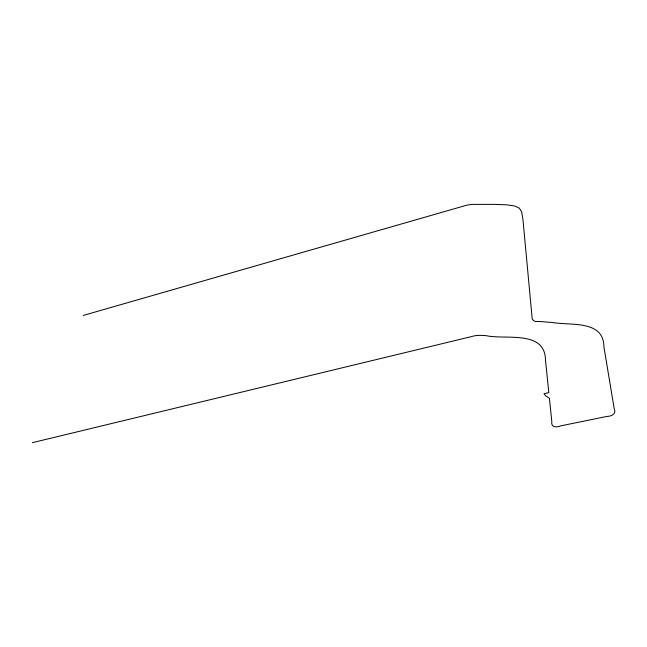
<?xml version="1.0" encoding="UTF-8"?>
<svg xmlns="http://www.w3.org/2000/svg" width="647" height="647" viewBox="0 0 647 647"><rect width="100%" height="100%" fill="white"/><g stroke="black" fill="none" stroke-linecap="round" stroke-linejoin="round"><path stroke-width="0.97" d="M83.22 315.453L466.56 205.245L471.833 204.395L494.3 204.371L506.69 204.816L514.713 205.981L519.339 208.18L521.619 211.731L522.913 219.131L532.206 318.906C533.128 320.443 534.721 321.608 536.573 321.519C541.814 321.333 547.038 322.311 552.279 322.449C569.975 325.797 603.797 319.594 603.894 346.703L614.205 408.694C616.858 414.217 611.035 416.377 606.571 416.498L560.747 425.863C556.752 427.562 550.678 427.594 551.802 421.577L549.408 398.285L545.445 395.697L544.022 393.675L548.826 392.632L545.47 360.007C545.089 329.663 505.258 339.998 486.277 335.672C481.328 335.235 476.281 335.017 471.493 336.586L32.35 442.677"/></g></svg>
